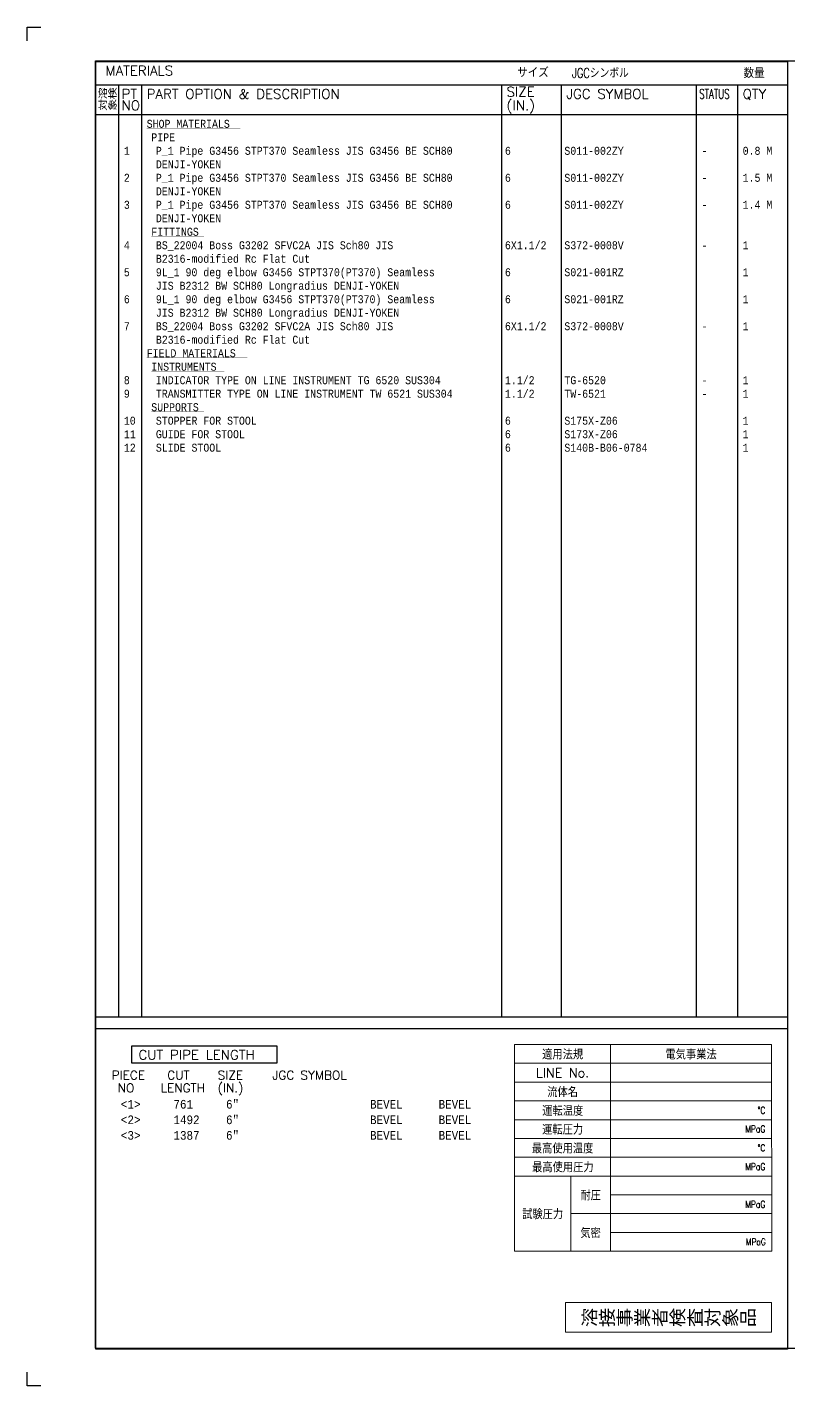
# Model space of a CAD drawing. Extents: x 0 to 841, y 0 to 594.
# Drawn here: x 0 to 333, y 0 to 594 of the extents above; entities that cross this region are included whole.
import ezdxf
from ezdxf.enums import TextEntityAlignment as Align

# ---------------------------------------------------------------- set-up
doc = ezdxf.new("R2010")
doc.units = 0
doc.header["$MEASUREMENT"] = 0
doc.layers.add('GT_1', color=7, linetype='Continuous')
doc.layers.add('MAT-LIST', color=7, linetype='Continuous')
doc.layers.add('加筆', color=20, linetype='Continuous', lineweight=13)
doc.styles.add('BIGFONT', font='txt.shx', dxfattribs={"bigfont": 'bigfont'})
doc.styles.add('DIM', font='SIMPLEX.shx', dxfattribs={"width": 0.75, "bigfont": 'BIGFONT.shx'})
doc.styles.add('HTX1', font='simplex.shx', dxfattribs={"width": 0.7, "bigfont": '@extfont2.shx'})
doc.styles.add('ISO_DIM', font='ROMANS.shx', dxfattribs={"width": 0.8, "height": 2.5, "bigfont": 'bigfont.shx'})
doc.styles.add('MONOTXT', font='monotxt.shx', dxfattribs={"height": 2.4, "bigfont": '@extfont2.shx'})
doc.styles.get("Standard").update_dxf_attribs({"font": 'txt.shx', "bigfont": '@extfont2.shx'})

msp = doc.modelspace()

# ---------------------------------------------------------------- linework, layer by layer
at = {"layer": 'GT_1', "flags": 128}
for points in [[(0, 588), (0, 594), (6, 594)], [(29.9, 16.4), (29.9, 579.3)], [(29.9, 579.3), (817.4, 579.3)], [(30, 579), (332.6, 579), (332.6, 16), (30, 16), (30, 16), (30, 579)], [(30, 568.8), (332.6, 568.8)], [(40, 568.8), (40, 161.33)], [(50, 568.8), (50, 161.33)], [(207.43, 568.8), (207.43, 161.33)], [(233.57, 568.8), (233.57, 161.33)], [(292.71, 568.8), (292.71, 161.33)], [(310.71, 568.8), (310.71, 161.33)], [(30, 555.89), (332.6, 555.89)], [(30, 161.33), (332.6, 161.33)], [(30, 156.23), (332.6, 156.23)], [(45.86, 148.66), (109.16, 148.66), (109.16, 141.09), (45.86, 141.09), (45.86, 148.66)], [(29.9, 16.4), (817.4, 16.4)], [(6, 0), (0, 0), (0, 6)]]:
    msp.add_lwpolyline(points, dxfattribs=at)
at = {"layer": 'MAT-LIST', "const_width": 0.1}
for points in [[(93.3, 549.7), (52.3, 549.7)], [(65.3, 543.8), (54.3, 543.8)], [(77.3, 502.5), (54.3, 502.5)], [(96.3, 449.4), (52.3, 449.4)], [(86.3, 443.5), (54.3, 443.5)], [(77.3, 425.8), (54.3, 425.8)]]:
    msp.add_lwpolyline(points, dxfattribs=at)
at = {"layer": '加筆', "linetype": 'Continuous', "lineweight": 0}
for p, q in [((255.23, 149.23), (255.23, 58.83)), ((213.27, 141.01), (325.62, 141.01)), ((213.29, 132.79), (325.64, 132.79)), ((213.31, 124.58), (325.66, 124.58)), ((213.32, 116.36), (325.67, 116.36)), ((213.36, 99.92), (325.71, 99.92)), ((213.26, 91.7), (325.73, 91.7)), ((237.76, 91.7), (237.76, 58.83)), ((237.76, 75.27), (325.77, 75.27))]:
    msp.add_line(p, q, dxfattribs=at)
at = {"layer": '加筆'}
for points in [[(213.26, 149.23), (325.6, 149.23), (325.8, 58.83), (213.26, 58.83)], [(235.57, 23.4), (325.57, 23.4), (325.57, 36.4), (235.57, 36.4)]]:
    msp.add_lwpolyline(points, close=True, dxfattribs=at)
for points in [[(213.34, 108.14), (325.69, 108.14)], [(255.23, 83.49), (325.75, 83.49)], [(255.23, 67.05), (325.79, 67.05)]]:
    msp.add_lwpolyline(points, dxfattribs=at)

# ---------------------------------------------------------------- texts
at = {"layer": 'GT_1'}
for s, height, style, width, p in [('MATERIALS', 4.2, 'HTX1', 1.02, (34.29, 572.9)), ('JGCシンボル', 4.2, 'DIM', 0.75, (238.33, 571.87)), ('溶検', 4.2, 'HTX1', 0.9, (30.99, 562.69)), ('PT', 4.2, 'HTX1', 1.02, (41.29, 562.69)), ('PART OPTION & DESCRIPTION', 4.2, 'HTX1', 1.02, (52.29, 562.69)), ('SIZE', 4.2, 'HTX1', 1.02, (209.71, 563.69)), ('JGC SYMBOL', 4.2, 'HTX1', 1.02, (235.86, 562.69)), ('STATUS', 4.2, 'HTX1', 0.66, (294, 562.69)), ('QTY', 4.2, 'HTX1', 1.02, (313, 562.69)), ('対象', 4.2, 'HTX1', 0.9, (30.99, 557.69)), ('NO', 4.2, 'HTX1', 1.02, (41.29, 557.69)), ('(IN.)', 4.2, 'HTX1', 1.02, (209.71, 557.69)), ('CUT PIPE LENGTH', 4.2, 'HTX1', 1.02, (48.71, 142.62)), (' PIECE', 3.8, 'HTX1', 1.02, (34.29, 133.92)), ('    CUT', 3.8, 'HTX1', 1.02, (49.71, 133.92)), ('  SIZE', 3.8, 'HTX1', 1.02, (78, 133.92)), ('   JGC SYMBOL', 3.8, 'HTX1', 1.02, (98.57, 133.92)), ('  NO', 3.8, 'HTX1', 1.02, (34.29, 128.32)), ('   LENGTH', 3.8, 'HTX1', 1.02, (49.71, 128.32)), ('  (IN.)', 3.8, 'HTX1', 1.02, (78, 128.32))]:
    msp.add_text(s, height=height, dxfattribs=dict(at, style=style, width=width)).set_placement(p)
at = {"layer": 'GT_1', "style": 'BIGFONT'}
for s, p in [('サイズ', (214.35, 572.06)), ('数量', (313.38, 571.77))]:
    msp.add_text(s, height=4.2, dxfattribs=at).set_placement(p)
at = {"layer": 'MAT-LIST', "style": 'MONOTXT'}
for s, height, width, p in [('SHOP MATERIALS', 3.5, 0.8571, (52.3, 550)), ('PIPE', 3.5, 0.8571, (54.3, 544.1)), ('1', 3.5, 0.8571, (42.3, 538.2)), ('P_1 Pipe G3456 STPT370 Seamless JIS G3456 BE SCH80', 3.5, 0.8571, (56.3, 538.2)), ('6', 3.5, 0.8571, (209, 538.2)), ('S011-002ZY', 3.5, 0.8571, (235, 538.2)), ('0.8 M', 3.5, 0.8571, (313, 538.2)), ('DENJI-YOKEN', 3.5, 0.8571, (56.3, 532.3)), ('-', 3.5, 0.8571, (295, 538.2)), ('2', 3.5, 0.8571, (42.3, 526.4)), ('P_1 Pipe G3456 STPT370 Seamless JIS G3456 BE SCH80', 3.5, 0.8571, (56.3, 526.4)), ('6', 3.5, 0.8571, (209, 526.4)), ('S011-002ZY', 3.5, 0.8571, (235, 526.4)), ('1.5 M', 3.5, 0.8571, (313, 526.4)), ('DENJI-YOKEN', 3.5, 0.8571, (56.3, 520.5)), ('-', 3.5, 0.8571, (295, 526.4)), ('3', 3.5, 0.8571, (42.3, 514.6)), ('P_1 Pipe G3456 STPT370 Seamless JIS G3456 BE SCH80', 3.5, 0.8571, (56.3, 514.6)), ('6', 3.5, 0.8571, (209, 514.6)), ('S011-002ZY', 3.5, 0.8571, (235, 514.6)), ('1.4 M', 3.5, 0.8571, (313, 514.6)), ('DENJI-YOKEN', 3.5, 0.8571, (56.3, 508.7)), ('-', 3.5, 0.8571, (295, 514.6)), ('FITTINGS', 3.5, 0.8571, (54.3, 502.8)), ('4', 3.5, 0.8571, (42.3, 496.9)), ('BS_22004 Boss G3202 SFVC2A JIS Sch80 JIS', 3.5, 0.8571, (56.3, 496.9)), ('6X1.1/2', 3.5, 0.8571, (209, 496.9)), ('S372-0008V', 3.5, 0.8571, (235, 496.9)), ('1', 3.5, 0.8571, (313, 496.9)), ('B2316-modified Rc Flat Cut', 3.5, 0.8571, (56.3, 491)), ('-', 3.5, 0.8571, (295, 496.9)), ('5', 3.5, 0.8571, (42.3, 485.1)), ('9L_1 90 deg elbow G3456 STPT370(PT370) Seamless', 3.5, 0.8571, (56.3, 485.1)), ('6', 3.5, 0.8571, (209, 485.1)), ('S021-001RZ', 3.5, 0.8571, (235, 485.1)), ('1', 3.5, 0.8571, (313, 485.1)), ('JIS B2312 BW SCH80 Longradius DENJI-YOKEN', 3.5, 0.8571, (56.3, 479.2)), ('6', 3.5, 0.8571, (42.3, 473.3)), ('9L_1 90 deg elbow G3456 STPT370(PT370) Seamless', 3.5, 0.8571, (56.3, 473.3)), ('6', 3.5, 0.8571, (209, 473.3)), ('S021-001RZ', 3.5, 0.8571, (235, 473.3)), ('1', 3.5, 0.8571, (313, 473.3)), ('JIS B2312 BW SCH80 Longradius DENJI-YOKEN', 3.5, 0.8571, (56.3, 467.4)), ('7', 3.5, 0.8571, (42.3, 461.5)), ('BS_22004 Boss G3202 SFVC2A JIS Sch80 JIS', 3.5, 0.8571, (56.3, 461.5)), ('6X1.1/2', 3.5, 0.8571, (209, 461.5)), ('S372-0008V', 3.5, 0.8571, (235, 461.5)), ('1', 3.5, 0.8571, (313, 461.5)), ('B2316-modified Rc Flat Cut', 3.5, 0.8571, (56.3, 455.6)), ('-', 3.5, 0.8571, (295, 461.5)), ('FIELD MATERIALS', 3.5, 0.8571, (52.3, 449.7)), ('INSTRUMENTS', 3.5, 0.8571, (54.3, 443.8)), ('8', 3.5, 0.8571, (42.3, 437.9)), ('INDICATOR TYPE ON LINE INSTRUMENT TG 6520 SUS304', 3.5, 0.8571, (56.3, 437.9)), ('1.1/2', 3.5, 0.8571, (209, 437.9)), ('TG-6520', 3.5, 0.8571, (235, 437.88)), ('1', 3.5, 0.8571, (313, 437.9)), ('9', 3.5, 0.8571, (42.3, 432)), ('TRANSMITTER TYPE ON LINE INSTRUMENT TW 6521 SUS304', 3.5, 0.8571, (56.3, 432)), ('1.1/2', 3.5, 0.8571, (209, 432)), ('TW-6521', 3.5, 0.8571, (235, 431.98)), ('-', 3.5, 0.8571, (295, 437.9)), ('1', 3.5, 0.8571, (313, 432)), ('SUPPORTS', 3.5, 0.8571, (54.3, 426.1)), ('-', 3.5, 0.8571, (295, 432)), ('10', 3.5, 0.8571, (42.3, 420.2)), ('STOPPER FOR STOOL', 3.5, 0.8571, (56.3, 420.2)), ('6', 3.5, 0.8571, (209, 420.2)), ('S175X-Z06', 3.5, 0.8571, (235, 420.2)), ('1', 3.5, 0.8571, (313, 420.2)), ('11', 3.5, 0.8571, (42.3, 414.3)), ('GUIDE FOR STOOL', 3.5, 0.8571, (56.3, 414.3)), ('6', 3.5, 0.8571, (209, 414.3)), ('S173X-Z06', 3.5, 0.8571, (235, 414.3)), ('1', 3.5, 0.8571, (313, 414.3)), ('12', 3.5, 0.8571, (42.3, 408.4)), ('SLIDE STOOL', 3.5, 0.8571, (56.3, 408.4)), ('6', 3.5, 0.8571, (209, 408.4)), ('S140B-B06-0784', 3.5, 0.8571, (235, 408.4)), ('1', 3.5, 0.8571, (313, 408.4)), ('<1>', 3.8, 0.8684, (41, 121.2)), ('761', 3.8, 0.8684, (64, 121.2)), ('6"', 3.8, 0.8684, (87, 121.2)), ('BEVEL', 3.8, 0.8684, (150, 121.2)), ('BEVEL', 3.8, 0.8684, (180, 121.2)), ('<2>', 3.8, 0.8684, (41, 114.4)), ('1492', 3.8, 0.8684, (64, 114.4)), ('6"', 3.8, 0.8684, (87, 114.4)), ('BEVEL', 3.8, 0.8684, (150, 114.4)), ('BEVEL', 3.8, 0.8684, (180, 114.4)), ('<3>', 3.8, 0.8684, (41, 107.6)), ('1387', 3.8, 0.8684, (64, 107.6)), ('6"', 3.8, 0.8684, (87, 107.6)), ('BEVEL', 3.8, 0.8684, (150, 107.6)), ('BEVEL', 3.8, 0.8684, (180, 107.6))]:
    msp.add_text(s, height=height, dxfattribs=dict(at, width=width)).set_placement(p)
at = {"layer": '加筆', "linetype": 'Continuous', "lineweight": 0, "style": 'ISO_DIM'}
for s, p in [('適用法規', (234.25, 145.13)), ('電気事業法', (290.42, 145.12)), ('LINE No.', (234.25, 136.9)), ('流体名', (234.24, 128.68)), ('運転温度', (234.29, 120.47)), ('運転圧力', (234.24, 112.25)), ('最高使用温度', (234.24, 104.03)), ('最高使用圧力', (234.35, 95.81)), ('耐圧', (246.49, 83.49)), ('試験圧力', (225.51, 75.27)), ('気密', (246.49, 67.05))]:
    msp.add_text(s, height=4.08, dxfattribs=at).set_placement(p, align=Align.MIDDLE)
at = {"layer": '加筆', "linetype": 'Continuous', "lineweight": 0, "style": 'ISO_DIM', "width": 0.8}
for s, p in [('°C', (322.9, 120.47)), ('MPaG', (322.9, 112.25)), ('°C', (322.9, 104.03)), ('MPaG', (322.9, 95.81)), ('MPaG', (322.9, 79.38)), ('MPaG', (323.11, 62.94))]:
    msp.add_text(s, height=3, dxfattribs=at).set_placement(p, align=Align.MIDDLE_RIGHT)
at = {"layer": '加筆'}
msp.add_text('溶接事業者検査対象品', height=7, dxfattribs=at).set_placement((280.57, 29.9), align=Align.MIDDLE)

doc.saveas('drawing.dxf')
